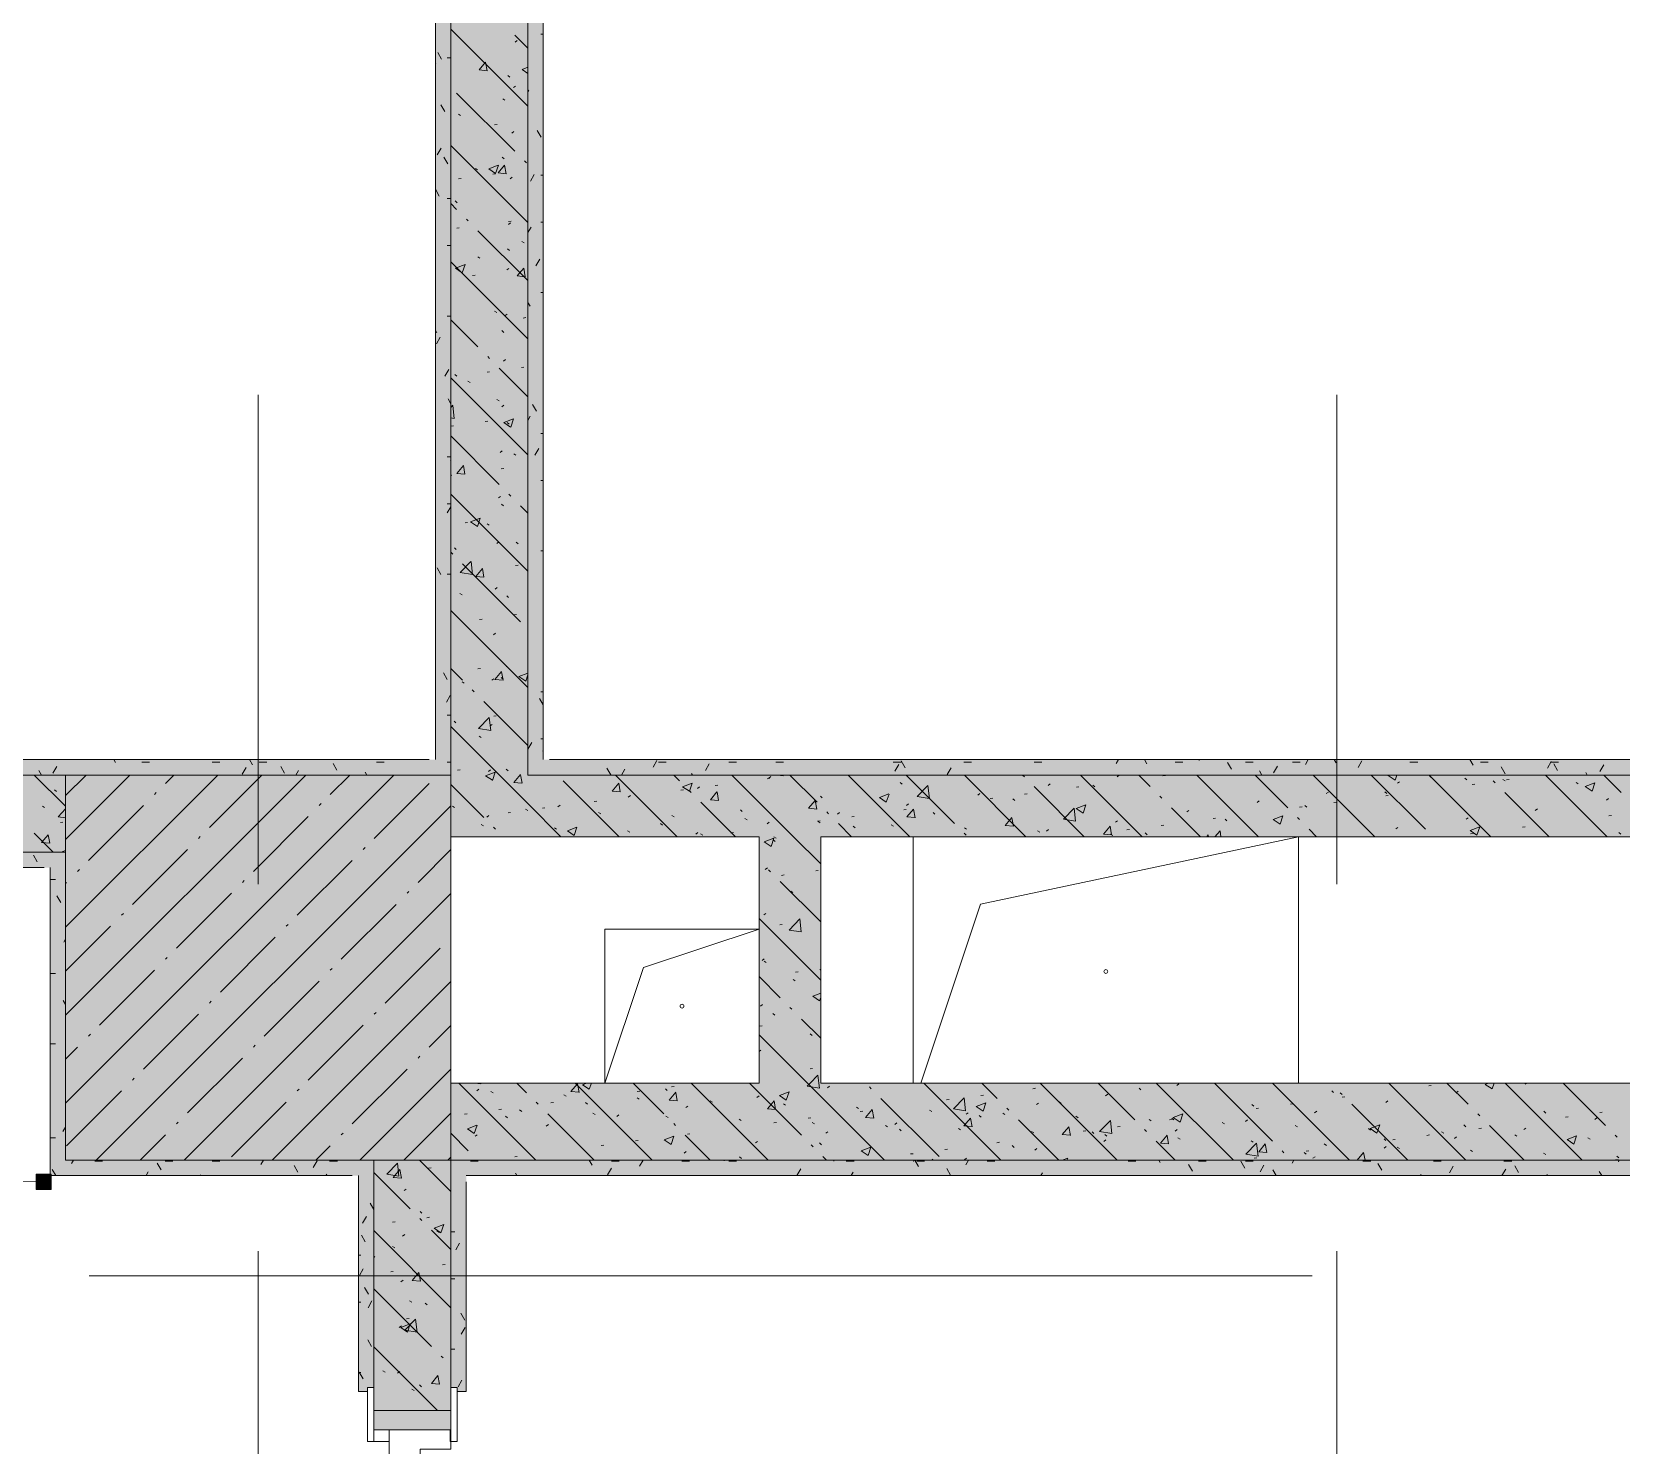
# Model space of a CAD drawing. Header units: millimetres. Extents: x -3817 to 677485, y -22715 to 103890.
# Drawn here: x 70509 to 72572, y 16691 to 18526 of the extents above; entities that cross this region are included whole.
import ezdxf

# ---------------------------------------------------------------- set-up
doc = ezdxf.new("R2010")
doc.units = ezdxf.units.MM
doc.layers.add('PDF _Геометрия', color=7, linetype='Continuous', true_color=0x1d1d1d)
doc.layers.add('PDF _Сплошная заливка', color=7, linetype='Continuous', true_color=0xffffff)

msp = doc.modelspace()

# ---------------------------------------------------------------- hatches: boundary and pattern name
at = {"layer": 'PDF _Сплошная заливка', "transparency": 33554559}
for points in [[(71053.3, 17481.3), (71153.3, 17481.3), (71153.3, 22961.3), (71053.3, 22961.3), (71053.3, 17561.3)], [(71033.3, 17581.4), (71053.3, 17581.4), (71053.3, 22561.3), (71033.3, 22561.3), (71033.3, 17602.3)], [(71153.3, 17581.4), (71173.3, 17581.4), (71173.3, 20511.3), (71153.3, 20511.3), (71153.3, 17971.4)], [(70432.2, 17561.3), (71053.3, 17561.3), (71053.3, 17581.4), (68798.3, 17581.4), (68798.3, 17561.3), (69690.1, 17561.3)], [(74283.3, 17561.3), (74283.3, 17581.4), (71153.3, 17581.4), (71153.3, 17561.3), (74143.2, 17561.3)], [(70432.2, 17461.3), (70553.3, 17461.3), (70553.3, 17561.3), (68778.3, 17561.3), (68778.3, 17461.3), (69690.1, 17461.3)], [(70553.3, 17061.3), (71053.3, 17061.3), (71053.3, 17561.3), (70553.3, 17561.3), (70553.3, 17406.3)], [(71174.4, 17481.3), (73783.3, 17481.3), (73783.3, 17561.3), (71153.3, 17561.3), (71153.3, 17481.3)], [(70533.3, 17441.3), (70553.3, 17441.3), (70553.3, 17461.3), (66923.3, 17461.3), (66923.3, 17441.3), (70525.3, 17441.3)], [(70533.3, 17041.3), (70553.3, 17041.3), (70553.3, 17441.3), (70533.3, 17441.3), (70533.3, 17061.3)], [(76369.7, 17041.3), (76663.1, 17041.3), (76663.1, 17061.3), (71053.3, 17061.3), (71053.3, 17041.3), (75627.5, 17041.3)]]:
    msp.add_hatch(color=256, dxfattribs=at).paths.add_polyline_path(points)
h = msp.add_hatch(color=256, dxfattribs=at)
h.paths.add_polyline_path([(76563.1, 17061.3), (76563.1, 17161.4), (74283.3, 17161.4), (74283.3, 17061.3), (76369.7, 17061.3)], flags=0)
h.paths.add_polyline_path([(71174.4, 17061.3), (73783.3, 17061.3), (73783.3, 17161.4), (71053.3, 17161.4), (71053.3, 17061.3)], flags=0)
h = msp.add_hatch(color=256, dxfattribs=at)
h.paths.add_polyline_path([(71053.3, 15511.3), (71053.3, 15636.3), (70953.3, 15636.3), (70953.3, 15511.3)], flags=0)
h.paths.add_polyline_path([(70953.3, 16736.3), (71053.3, 16736.3), (71053.3, 17061.3), (70953.3, 17061.3), (70953.3, 16766.3)], flags=0)
h = msp.add_hatch(color=256, dxfattribs=at)
h.paths.add_polyline_path([(70933.3, 15531.3), (70953.3, 15531.3), (70951.9, 15606.3), (70945.3, 15606.3), (70945.3, 15611.4), (70933.3, 15611.4), (70933.3, 15539.3)], flags=0)
h.paths.add_polyline_path([(70933.3, 16761.3), (70945.3, 16761.3), (70945.3, 16766.3), (70953.3, 16766.3), (70953.3, 17041.3), (70933.3, 17041.3), (70933.3, 16841.1)], flags=0)
h = msp.add_hatch(color=256, dxfattribs=at)
h.paths.add_polyline_path([(71073.3, 15531.3), (71073.3, 15611.4), (71061.3, 15611.4), (71061.3, 15606.3), (71053.3, 15606.3), (71053.3, 15531.3)], flags=0)
h.paths.add_polyline_path([(71073.3, 16761.3), (71073.3, 17041.3), (71053.3, 17041.3), (71053.6, 16766.3), (71061.3, 16766.3), (71061.3, 16761.3)], flags=0)

# ---------------------------------------------------------------- linework, layer by layer
at = {"layer": 'PDF _Геометрия', "color": 9, "lineweight": 9, "true_color": 0xc0c0c0}
for points in [[(68798.3, 17561.3), (71053.3, 17561.3), (71053.3, 17581.4), (71053.3, 22561.3), (71033.3, 22561.3), (70553.3, 22561.3), (70553.3, 22941.3), (70553.3, 22961.3)], [(71053.3, 22961.3), (71053.3, 17481.3), (71153.3, 17481.3), (71453.3, 17481.3), (71453.3, 17161.4), (71053.3, 17161.4)], [(73783.3, 17161.4), (71533.3, 17161.4), (71533.3, 17481.3), (73783.3, 17481.3), (73783.3, 17561.3), (71153.3, 17561.3), (71153.3, 20511.3)], [(71153.3, 20511.3), (71153.3, 17581.4), (71153.3, 17561.3), (74283.3, 17561.3), (74283.3, 17181.3), (74283.3, 17161.4), (76563.1, 17161.4)], [(71053.3, 16766.3), (71053.3, 17061.3), (76563.1, 17061.3), (76663.1, 17061.3), (76663.1, 17761.3), (78823.1, 17761.3), (78823.1, 17061.3)], [(78823.3, 17061.3), (78823.3, 17761.3), (78803.3, 17761.3), (76663.1, 17761.3), (76663.1, 17741.3), (76663.1, 17061.3), (71053.3, 17061.3), (71053.3, 17041.3), (71053.3, 16761.3)], [(68778.3, 17461.3), (70553.3, 17461.3), (70553.3, 17561.3), (68778.3, 17561.3)], [(70953.3, 16761.3), (70953.3, 17041.3), (70953.3, 17061.3), (70553.3, 17061.3), (70553.3, 17441.3), (70553.3, 17461.3), (66923.3, 17461.3)], [(70953.3, 17061.3), (70953.3, 16766.3)], [(70533.3, 17041.3), (70553.3, 17041.3)], [(70933.3, 16761.3), (70945.3, 16761.3)], [(71061.3, 16761.3), (71073.3, 16761.3)], [(70953.3, 16736.3), (71053.3, 16736.3)]]:
    msp.add_lwpolyline(points, dxfattribs=at)
at = {"layer": 'PDF _Геометрия', "color": 7, "lineweight": 9}
for points in [[(71033.3, 22541.3), (71033.3, 17602.3), (71033.3, 17581.4)], [(71173.3, 17581.4), (71173.3, 17602.3), (71173.3, 20483.3)], [(71025.3, 17581.4), (68806.3, 17581.4)], [(74283.3, 17581.4), (71181.3, 17581.4)], [(71653.3, 17161.4), (71653.3, 17481.3), (72153.3, 17481.3), (72153.3, 17161.4)], [(71663.3, 17161.4), (71740.8, 17393.8), (72153.3, 17481.3)], [(66931.3, 17441.3), (70525.3, 17441.3)], [(70533.3, 17441.3), (70533.3, 17420.4), (70533.3, 17041.3)], [(71253.3, 17161.4), (71303.3, 17311.3), (71453.3, 17361.3)], [(70553.3, 17041.3), (70925.3, 17041.3)], [(70933.3, 17041.3), (70933.3, 17020.4), (70933.3, 16761.3)], [(71073.3, 17041.3), (76663.1, 17041.3)], [(70515.3, 17033.3), (70209.9, 17034.9)], [(71073.3, 16761.3), (71073.3, 17033.3)]]:
    msp.add_lwpolyline(points, dxfattribs=at)
at = {"layer": 'PDF _Геометрия', "color": 252, "lineweight": 9, "true_color": 0x878787}
for points in [[(71153.3, 18429.5), (71053.3, 18529.5)], [(71153.3, 18505), (71136.3, 18521.9)], [(71136.7, 18512.9), (71139.4, 18515)], [(71100.5, 18475.7), (71089.9, 18476.7), (71098.4, 18486.9)], [(71100.5, 18475.7), (71098.4, 18486.8)], [(71127.4, 18469.5), (71129.9, 18467.2)], [(71153.3, 18472.2), (71145.8, 18477.2), (71153.3, 18480.1)], [(71136.3, 18371.1), (71060.8, 18446.5)], [(71134.6, 18453.7), (71137.2, 18455.8)], [(71120.6, 18439.1), (71123.4, 18437.3)], [(71063.1, 18419.2), (71066, 18417.4)], [(71110, 18405.6), (71113.4, 18406)], [(71132.4, 18394.5), (71135.1, 18396.6)], [(71153.3, 18278.6), (71053.3, 18378.6)], [(71120.1, 18363.4), (71122.6, 18361.2)], [(71151.4, 18356), (71148.8, 18358.5)], [(71085.2, 18348.7), (71088, 18346.9)], [(71111.3, 18342.3), (71102.5, 18348.3), (71114.9, 18353.1)], [(71107.8, 18341.3), (71111.1, 18341.8)], [(71111.4, 18342.3), (71115, 18353)], [(71125.2, 18342), (71114.5, 18342.9), (71123.1, 18353.1)], [(71125.2, 18341.9), (71123.1, 18353.1)], [(71063.3, 18335.5), (71066.6, 18335.9)], [(71130.2, 18335.3), (71132.9, 18337.4)], [(71060.8, 18295.6), (71053.3, 18303.2)], [(71059, 18306.6), (71061.5, 18304.3)], [(71075.9, 18280.6), (71073.4, 18283.1)], [(71128.1, 18276.2), (71130.7, 18278.2)], [(71128.3, 18280.1), (71131.7, 18280.5)], [(71053.3, 18256.2), (71053.4, 18256.1)], [(71061, 18271.2), (71064.3, 18271.7)], [(71153.3, 18203.2), (71088.5, 18268)], [(71126.9, 18244.4), (71129.4, 18242.1)], [(71145.5, 18253.9), (71148.3, 18252.1)], [(71153.3, 18127.7), (71053.3, 18227.7)], [(71068.1, 18213.4), (71059.2, 18219.4), (71071.7, 18224.1)], [(71068.1, 18213.3), (71071.7, 18224.1)], [(71088.1, 18234), (71090.9, 18232.2)], [(71125.9, 18217), (71128.6, 18219)], [(71149.8, 18208.3), (71139.2, 18209.2), (71147.8, 18219.4)], [(71149.8, 18208.2), (71147.8, 18219.3)], [(71081.6, 18210), (71084.9, 18210.4)], [(71088.5, 18117.1), (71053.3, 18152.4)], [(71110.1, 18163.5), (71112.9, 18161.7)], [(71123.8, 18157.8), (71126.4, 18159.8)], [(71147.1, 18154.6), (71150.4, 18155.1)], [(71119.6, 18138.3), (71122, 18136)], [(71103.6, 18102), (71101.1, 18104.5)], [(71121.6, 18098.6), (71124.3, 18100.6)], [(71144.8, 18090.3), (71148.1, 18090.8)], [(71153.3, 17976.9), (71053.3, 18076.9)], [(71058.5, 18081.4), (71061, 18079.2)], [(71075.5, 18072.6), (71078.3, 18070.8)], [(71100.3, 18084.5), (71103.6, 18084.9)], [(71153.3, 18052.4), (71116.2, 18089.5)], [(71113, 18048.8), (71115.8, 18047)], [(71053.3, 18038.6), (71055.9, 18041.3)], [(71057.8, 18024.3), (71055.9, 18041.2)], [(71119.4, 18039.4), (71122.1, 18041.4)], [(71053.3, 18025.1), (71057.8, 18024.4)], [(71053.5, 18014.4), (71056.8, 18014.8)], [(71098, 18020.2), (71101.4, 18020.7)], [(71130.9, 18012.9), (71122.1, 18018.8), (71134.6, 18023.6)], [(71126.4, 18019.2), (71128.9, 18017)], [(71131, 18012.8), (71134.6, 18023.6)], [(71116.2, 17938.6), (71053.3, 18001.5)], [(71117.3, 17980.2), (71119.9, 17982.3)], [(71135, 17978.2), (71137.8, 17976.4)], [(71053.3, 17950.4), (71054.6, 17950.5)], [(71071.6, 17951.9), (71061, 17952.9), (71069.6, 17963.1)], [(71071.6, 17951.9), (71069.6, 17963)], [(71118.6, 17959), (71121.9, 17959.4)], [(71153.3, 17826), (71053.3, 17926)], [(71131.2, 17923.5), (71128.7, 17926)], [(71115.1, 17921), (71117.8, 17923.1)], [(71119, 17913.1), (71121.5, 17910.9)], [(71153.3, 17901.5), (71143.8, 17910.9)], [(71071.8, 17888.8), (71075.1, 17889.3)], [(71087.7, 17883.9), (71078.8, 17889.9), (71091.3, 17894.7)], [(71087.7, 17883.9), (71091.3, 17894.6)], [(71100.4, 17887.4), (71103.2, 17885.6)], [(71113, 17861.8), (71115.6, 17863.9)], [(71137.9, 17863.5), (71140.7, 17861.7)], [(71055.8, 17848.1), (71053.3, 17850.6)], [(71058, 17856.3), (71060.4, 17854)], [(71081.4, 17821.8), (71065.6, 17824.2), (71079.4, 17838.6)], [(71143.8, 17760.1), (71068.4, 17835.5)], [(71081.4, 17821.7), (71079.5, 17838.6)], [(71096.3, 17818.2), (71085.7, 17819.1), (71094.2, 17829.3)], [(71096.3, 17818.1), (71094.3, 17829.3)], [(71137.3, 17833.5), (71140.7, 17833.9)], [(71110.8, 17802.6), (71113.5, 17804.7)], [(71065, 17797), (71067.8, 17795.2)], [(71125.9, 17794.1), (71128.3, 17791.8)], [(71153.3, 17675.1), (71053.3, 17775.1)], [(71090.6, 17763.4), (71093.9, 17763.8)], [(71135.1, 17769.2), (71138.4, 17769.7)], [(71108.6, 17743.5), (71111.3, 17745.5)], [(71068.4, 17684.6), (71053.3, 17699.8)], [(71088.3, 17699.1), (71091.6, 17699.5)], [(71125.3, 17702.2), (71128.1, 17700.3)], [(71067.9, 17682.3), (71070.7, 17680.5)], [(71106.5, 17684.3), (71109.1, 17686.3)], [(71121, 17684.5), (71110.3, 17685.4), (71118.9, 17695.6)], [(71118.5, 17688), (71121, 17685.7)], [(71121, 17684.4), (71118.9, 17695.5)], [(71150.6, 17683.4), (71141.7, 17689.4), (71153.3, 17693.8)], [(71150.6, 17683.4), (71153.3, 17691.4)], [(71083.5, 17669.5), (71081, 17672.1)], [(71153.3, 17599.8), (71096, 17657)], [(71108.9, 17637.8), (71112.2, 17638.3)], [(71196.2, 17481.3), (71153.3, 17524.3), (71053.3, 17624.3)], [(71057.4, 17631.1), (71059.9, 17628.9)], [(71105, 17619.1), (71089.2, 17621.6), (71103, 17636)], [(71105, 17619.1), (71103, 17636)], [(71104.3, 17625.1), (71107, 17627.1)], [(71089.9, 17611.8), (71092.8, 17610)], [(70553.3, 17520.8), (70512.7, 17561.3)], [(71062.1, 17567.7), (71065.4, 17568.1)], [(71107.3, 17554.5), (71098.4, 17560.5), (71110.9, 17565.2)], [(71102.1, 17565.9), (71104.8, 17567.9)], [(71107.3, 17554.4), (71110.9, 17565.2)], [(71125.3, 17568.9), (71127.8, 17566.7)], [(71145.6, 17550.7), (71135, 17551.6), (71143.6, 17561.9)], [(71145.7, 17550.7), (71143.6, 17561.8)], [(71271.7, 17481.3), (71199.1, 17553.9)], [(71347.1, 17481.3), (71267.1, 17561.3)], [(71350, 17553.9), (71342.5, 17561.3)], [(71533.3, 17446), (71497.9, 17481.3), (71417.9, 17561.3)], [(71463.6, 17556.6), (71466.9, 17557)], [(71465.8, 17557.3), (71468.4, 17559.3)], [(71477.6, 17561.3), (71484.5, 17560.3)], [(71484.5, 17560.2), (71484.4, 17561.3)], [(71528.5, 17526.2), (71493.4, 17561.3)], [(71648.8, 17481.3), (71568.8, 17561.3)], [(71707.1, 17498.6), (71644.3, 17561.3)], [(71799.7, 17481.3), (71719.7, 17561.3)], [(71797.6, 17558.9), (71795.1, 17561.3)], [(71950.5, 17481.3), (71870.5, 17561.3)], [(71918.2, 17559.2), (71920.8, 17561.3)], [(71961, 17546.3), (71946, 17561.3)], [(71977.4, 17560.3), (71980.7, 17560.7)], [(72101.4, 17481.3), (72021.4, 17561.3)], [(72139.6, 17518.7), (72096.9, 17561.3)], [(72252.3, 17481.3), (72172.3, 17561.3)], [(72318.1, 17491), (72247.7, 17561.3)], [(72278.8, 17554.9), (72269.9, 17560.8), (72271.2, 17561.3)], [(72278.8, 17554.8), (72281, 17561.3)], [(72403.1, 17481.3), (72323.1, 17561.3)], [(72323.8, 17559.6), (72326.6, 17557.8)], [(72369.1, 17557.4), (72371.6, 17555.1)], [(72408.6, 17551.4), (72406.1, 17553.9)], [(72418.7, 17555.6), (72421.6, 17553.8)], [(72423.4, 17555), (72426.7, 17555.5)], [(72554, 17481.3), (72474, 17561.3)], [(72572, 17538.8), (72549.5, 17561.3)], [(70539, 17542.2), (70541.5, 17539.9)], [(71096, 17506.1), (71053.3, 17548.9)], [(71273.2, 17539.6), (71262.5, 17540.5), (71271.1, 17550.7)], [(71273.2, 17539.5), (71271.1, 17550.6)], [(71283.6, 17532.6), (71286.3, 17534.6)], [(71351.8, 17541.9), (71355.1, 17542.3)], [(71362.8, 17540.3), (71354, 17546.2), (71366.4, 17551)], [(71365.1, 17538.8), (71362.6, 17541.3)], [(71362.8, 17540.2), (71366.4, 17550.9)], [(71373.4, 17543.9), (71376.1, 17546)], [(71400.7, 17528.4), (71390.1, 17529.3), (71398.6, 17539.5)], [(71396.3, 17547.7), (71399.6, 17548.2)], [(71400.7, 17528.3), (71398.7, 17539.5)], [(71532.8, 17534), (71535.2, 17531.8)], [(71618.3, 17526), (71609.5, 17532), (71621.9, 17536.8)], [(71618.3, 17526), (71622, 17536.7)], [(71636.5, 17551.8), (71638.9, 17549.6)], [(71674.2, 17530.8), (71658.4, 17533.3), (71672.3, 17547.7)], [(71674.3, 17530.8), (71672.3, 17547.7)], [(71737.1, 17535.3), (71739.7, 17537.4)], [(71797.8, 17536.6), (71801.1, 17537.1)], [(71875.1, 17481.3), (71810.2, 17546.3)], [(71828.3, 17547.8), (71831, 17549.9)], [(71865.1, 17545.5), (71868.4, 17545.9)], [(71886.4, 17548.4), (71888.9, 17546.1)], [(71976.1, 17531.2), (71973.6, 17533.8)], [(72189.4, 17537.3), (72192.1, 17539.3)], [(72265.4, 17539.6), (72267.9, 17537.3)], [(72266.6, 17534.4), (72269.9, 17534.8)], [(72281.8, 17550.6), (72284.4, 17552.6)], [(72378.9, 17549.2), (72382.2, 17549.6)], [(72478.6, 17481.3), (72421.2, 17538.8)], [(72513.6, 17551.6), (72516.5, 17549.8)], [(72534.3, 17540.6), (72525.4, 17546.6), (72537.9, 17551.4)], [(72534.3, 17540.6), (72537.9, 17551.3)], [(70523.3, 17521.1), (70526.1, 17519.3)], [(70553.3, 17505.7), (70543.5, 17507.2), (70553.3, 17517.4)], [(71055.3, 17520.9), (71058.1, 17519.1)], [(71127.6, 17512.4), (71130.9, 17512.8)], [(71150.2, 17516.9), (71153.1, 17515.1)], [(71172.1, 17518.2), (71175.4, 17518.7)], [(71192.3, 17520), (71195, 17522.1)], [(71239.5, 17527.1), (71242.8, 17527.5)], [(71245.1, 17512.9), (71248, 17511.1)], [(71422.5, 17481.3), (71377.7, 17526.2)], [(71429.1, 17516.2), (71431.5, 17514)], [(71528.2, 17517.2), (71517.6, 17518.2), (71526.2, 17528.4)], [(71528.2, 17517.2), (71526.2, 17528.3)], [(71543.6, 17511.1), (71541.1, 17513.6)], [(71554.9, 17510.6), (71557.6, 17512.6)], [(71641, 17516), (71644.3, 17516.4)], [(71644.7, 17522), (71647.4, 17524)], [(71655.8, 17506.1), (71645.1, 17507), (71653.7, 17517.2)], [(71655.8, 17506), (71653.7, 17517.2)], [(71679.1, 17512.8), (71681.5, 17510.5)], [(71753.3, 17530.8), (71756.6, 17531.2)], [(71782.7, 17530.6), (71785.2, 17528.3)], [(71864, 17501.4), (71848.2, 17503.9), (71862, 17518.3)], [(71864, 17501.4), (71862, 17518.3)], [(71873.9, 17511.8), (71865, 17517.7), (71877.5, 17522.5)], [(71873.9, 17511.7), (71877.5, 17522.5)], [(72026, 17481.3), (71988.7, 17518.7)], [(72008.3, 17513.4), (72011, 17515.4)], [(72099.6, 17525.9), (72102.3, 17527.9)], [(72154.8, 17519.7), (72158.1, 17520.1)], [(72161.7, 17521.8), (72164.2, 17519.5)], [(72199.3, 17525.5), (72202.6, 17526)], [(72460.7, 17515.3), (72463.4, 17517.3)], [(72553.1, 17528.6), (72555.7, 17530.7)], [(70546.5, 17499.8), (70549.8, 17500.3)], [(71092.8, 17497), (71095.6, 17495.2)], [(71100, 17506.7), (71102.6, 17508.7)], [(71111.1, 17491), (71108.6, 17493.5)], [(71187.7, 17493), (71190.5, 17491.2)], [(71213.4, 17482.9), (71204.6, 17488.9), (71217, 17493.7)], [(71213.4, 17482.9), (71217, 17493.6)], [(71325.4, 17498.4), (71327.9, 17496.2)], [(71340.1, 17508.9), (71342.9, 17507.1)], [(71435, 17504.9), (71437.8, 17503.1)], [(71463.6, 17498.1), (71466.3, 17500.1)], [(71529.1, 17501.3), (71532.4, 17501.7)], [(71529.9, 17500.9), (71532.7, 17499.1)], [(71573.4, 17481.3), (71556.2, 17498.6)], [(71573.6, 17507.1), (71576.9, 17507.6)], [(71575.4, 17495), (71577.8, 17492.7)], [(71624.8, 17496.9), (71627.6, 17495.1)], [(71719.7, 17492.8), (71722.5, 17491)], [(71783.3, 17494.9), (71772.7, 17495.9), (71781.2, 17506.1)], [(71783.3, 17494.9), (71781.2, 17506)], [(71910.8, 17483.8), (71900.2, 17484.7), (71908.8, 17494.9)], [(71910.8, 17483.7), (71908.8, 17494.9)], [(71916, 17500), (71918.6, 17502.1)], [(71975.1, 17496), (71978.5, 17496.4)], [(72042.5, 17504.9), (72045.8, 17505.3)], [(72058, 17504), (72060.5, 17501.7)], [(72129.4, 17497.5), (72120.5, 17503.5), (72133, 17508.3)], [(72129.4, 17497.5), (72133, 17508.2)], [(72154.6, 17503.6), (72152.1, 17506.1)], [(72279.6, 17491.4), (72282.3, 17493.4)], [(72370.9, 17503.9), (72373.6, 17506)], [(72384.9, 17483.3), (72376.1, 17489.3), (72388.5, 17494)], [(72384.9, 17483.2), (72388.5, 17494)], [(72444, 17493.8), (72447.3, 17494.2)], [(72556.3, 17508.5), (72559.6, 17509)], [(70537.3, 17461.3), (70512.7, 17486)], [(70532.7, 17472.8), (70522, 17473.7), (70530.6, 17483.9)], [(70532.7, 17472.7), (70530.6, 17483.8)], [(71282.6, 17489), (71285.5, 17487.2)], [(71371.3, 17484.7), (71373.9, 17486.8)], [(71377.5, 17485), (71380.4, 17483.2)], [(71416.8, 17486.5), (71420.1, 17486.9)], [(71468.9, 17468.7), (71460.1, 17474.6), (71472.5, 17479.4)], [(71469, 17468.6), (71472.6, 17479.4)], [(71471.7, 17477.2), (71474.1, 17474.9)], [(71472.5, 17481), (71475.3, 17479.2)], [(71722.1, 17483.5), (71719.6, 17486)], [(71814.6, 17488.8), (71817.5, 17487)], [(71826.2, 17488.6), (71828.8, 17490.7)], [(71909.5, 17484.8), (71912.4, 17483)], [(71930.6, 17490.1), (71933.9, 17490.6)], [(71954.3, 17486.2), (71956.8, 17483.9)], [(72034.3, 17481.3), (72036.3, 17483.8)], [(72036.7, 17481.3), (72036.3, 17483.7)], [(72044.6, 17481.3), (72051.8, 17488.9)], [(72052.7, 17481.3), (72051.8, 17488.8)], [(72176.9, 17481.3), (72167.2, 17491)], [(72376.6, 17484.9), (72380, 17485.3)], [(72569.1, 17486.9), (72571.6, 17484.6)], [(70547.6, 17461.3), (70553.3, 17463.5)], [(71461.4, 17438.9), (71464.1, 17440.9)], [(71468.2, 17435.7), (71465.7, 17438.2)], [(71482.3, 17431.1), (71485.7, 17431.6)], [(71526.9, 17437), (71530.2, 17437.4)], [(71533.3, 17370.6), (71480.8, 17423.1)], [(71494.5, 17410.5), (71497.3, 17408.7)], [(71533.3, 17295.1), (71453.3, 17375.1)], [(71459.3, 17379.7), (71461.9, 17381.7)], [(71508.1, 17357.6), (71492.3, 17360.1), (71506.1, 17374.5)], [(71508.1, 17357.6), (71506.1, 17374.5)], [(71480.1, 17366.9), (71483.4, 17367.3)], [(71457.1, 17320.5), (71459.8, 17322.6)], [(71459.9, 17319.6), (71462.7, 17317.8)], [(71532.2, 17308.9), (71533.3, 17307.9)], [(71480.8, 17272.3), (71453.3, 17299.8)], [(71497.4, 17295.8), (71500.2, 17294)], [(71500.6, 17305.6), (71504, 17306)], [(71531.8, 17268.2), (71523, 17274.1), (71533.3, 17278.1)], [(71531.8, 17268.1), (71533.3, 17272.4)], [(71455, 17261.3), (71457.6, 17263.4)], [(71471.2, 17252), (71473.6, 17249.8)], [(71495.8, 17257.2), (71493.3, 17259.7)], [(71533.3, 17219.8), (71508.4, 17244.6)], [(71616.2, 17061.3), (71516.2, 17161.4), (71453.3, 17224.3)], [(71453.9, 17235.5), (71457.2, 17235.9)], [(71519.4, 17225.2), (71522.3, 17223.4)], [(71453.3, 17202.5), (71455.5, 17204.2)], [(71531.6, 17155), (71515.8, 17157.5), (71519.5, 17161.4), (71529.7, 17171.9)], [(71519.4, 17180.1), (71522.7, 17180.6)], [(71531.6, 17155), (71530.9, 17161.4), (71529.7, 17171.9)], [(71163.6, 17061.3), (71063.6, 17161.4)], [(71084.1, 17161.4), (71092.1, 17160.6)], [(71087, 17151.6), (71089.7, 17153.6)], [(71092.1, 17160.6), (71092, 17161.4)], [(71105.1, 17150.4), (71108, 17148.6)], [(71151.4, 17149), (71139.1, 17161.4)], [(71200.1, 17146.4), (71202.9, 17144.6)], [(71219.7, 17149.5), (71209, 17150.4), (71217.6, 17160.6)], [(71314.4, 17061.3), (71214.5, 17161.4)], [(71219.7, 17149.4), (71217.6, 17160.6)], [(71233, 17153.5), (71224.2, 17159.4), (71229.2, 17161.4)], [(71233, 17153.4), (71235.7, 17161.4)], [(71329.9, 17121.4), (71289.9, 17161.4)], [(71295, 17142.4), (71297.8, 17140.6)], [(71295.2, 17150.6), (71298.6, 17151.1)], [(71331.7, 17154.2), (71334.1, 17152)], [(71347.2, 17138.3), (71336.6, 17139.3), (71345.1, 17149.5)], [(71339.8, 17156.5), (71343.1, 17156.9)], [(71347.2, 17138.3), (71345.1, 17149.4)], [(71465.3, 17061.3), (71365.3, 17161.4)], [(71508.4, 17093.7), (71440.8, 17161.4)], [(71450.6, 17142.9), (71453.3, 17145)], [(71488.6, 17139.2), (71479.7, 17145.2), (71492.2, 17150)], [(71488.6, 17139.2), (71492.2, 17149.9)], [(71541.9, 17155.5), (71544.6, 17157.5)], [(71598.9, 17154.1), (71596.4, 17156.6)], [(71686.9, 17066.1), (71611.5, 17141.5)], [(71767.1, 17061.3), (71667.1, 17161.4)], [(71721.4, 17125.6), (71705.6, 17128), (71719.4, 17142.5)], [(71721.4, 17125.5), (71719.4, 17142.4)], [(71741.3, 17145.4), (71744.6, 17145.8)], [(71762.4, 17141.5), (71742.5, 17161.4)], [(71808.6, 17154.2), (71811.9, 17154.7)], [(71917.9, 17061.3), (71817.9, 17161.4)], [(71940.9, 17113.8), (71893.4, 17161.4)], [(71903, 17144.9), (71905.7, 17146.9)], [(71946.5, 17154.9), (71948.9, 17152.7)], [(72068.8, 17061.3), (71968.8, 17161.4)], [(71995.4, 17158.2), (71998, 17160.3)], [(72119.4, 17086.2), (72044.3, 17161.4)], [(72219.7, 17061.3), (72119.7, 17161.4)], [(72196.5, 17151.5), (72198.9, 17149.2)], [(72210, 17146.5), (72207.4, 17149)], [(72210.1, 17143.1), (72213.4, 17143.6)], [(72370.5, 17061.3), (72270.5, 17161.4)], [(72322.4, 17157.9), (72325.7, 17158.4)], [(72373.4, 17134), (72346, 17161.4)], [(72357.9, 17148.8), (72360.6, 17150.8)], [(72404.5, 17153.8), (72395.7, 17159.8), (72399.7, 17161.4)], [(72404.5, 17153.8), (72407.1, 17161.4)], [(72521.4, 17061.3), (72421.4, 17161.4)], [(72447.7, 17160.2), (72449.3, 17161.4)], [(72551.9, 17106.3), (72496.9, 17161.4)], [(71071.1, 17121.1), (71074.4, 17121.6)], [(71115.6, 17127), (71118.9, 17127.4)], [(71142.6, 17126.6), (71145.5, 17124.7)], [(71166.5, 17134), (71163.9, 17136.5)], [(71239.1, 17061.3), (71179, 17121.4)], [(71183, 17135.8), (71186.3, 17136.3)], [(71228, 17136.4), (71230.5, 17134.2)], [(71237.5, 17122.5), (71240.4, 17120.7)], [(71358.3, 17129.6), (71361, 17131.7)], [(71389.9, 17138.4), (71392.7, 17136.6)], [(71474.7, 17127.2), (71464.1, 17128.1), (71472.7, 17138.3)], [(71474.7, 17127.1), (71472.7, 17138.3)], [(71484.8, 17134.4), (71487.6, 17132.6)], [(71579.7, 17130.4), (71582.5, 17128.6)], [(71584.5, 17124.7), (71587.8, 17125.2)], [(71602.2, 17116), (71591.6, 17116.9), (71600.2, 17127.2)], [(71602.2, 17116), (71600.2, 17127.1)], [(71674.6, 17126.4), (71677.5, 17124.6)], [(71696.7, 17139.5), (71700.1, 17140)], [(71721.9, 17121), (71724.6, 17123)], [(71744.1, 17125), (71735.2, 17130.9), (71747.7, 17135.7)], [(71744.1, 17124.9), (71747.7, 17135.7)], [(71769.5, 17122.4), (71772.4, 17120.6)], [(71777.5, 17126.4), (71775, 17128.9)], [(71813.2, 17133.5), (71815.9, 17135.6)], [(71842.8, 17137.1), (71845.3, 17134.9)], [(71999.6, 17110.7), (71990.7, 17116.7), (72003.2, 17121.5)], [(71999.6, 17110.7), (72003.2, 17121.4)], [(72092.8, 17133.7), (72095.2, 17131.4)], [(72098.3, 17128.4), (72101.6, 17128.8)], [(72142.8, 17134.3), (72146.1, 17134.7)], [(72174.3, 17122.9), (72177, 17125)], [(72295.1, 17061.3), (72222.5, 17134)], [(72266.6, 17136.3), (72269.3, 17138.3)], [(72388.5, 17118.9), (72386, 17121.4)], [(72471.7, 17124.9), (72474.2, 17122.6)], [(72544.3, 17123.2), (72547.6, 17123.6)], [(71074.8, 17102.1), (71087.2, 17106.9)], [(71074.8, 17102.1), (71083.6, 17096.1)], [(71083.6, 17096.1), (71087.3, 17106.8)], [(71124.3, 17118.6), (71126.8, 17116.4)], [(71177.2, 17105.7), (71179.9, 17107.8)], [(71268.5, 17118.2), (71271.1, 17120.3)], [(71332.5, 17118.5), (71335.3, 17116.7)], [(71345, 17106.3), (71342.5, 17108.8)], [(71427.4, 17114.5), (71430.2, 17112.7)], [(71472.6, 17110), (71475.9, 17110.4)], [(71517.1, 17115.9), (71520.4, 17116.3)], [(71522.3, 17110.5), (71525.1, 17108.7)], [(71617.2, 17106.5), (71620, 17104.7)], [(71629.6, 17107.7), (71632.2, 17109.7)], [(71635.4, 17101.5), (71637.9, 17099.3)], [(71712.1, 17102.5), (71714.9, 17100.7)], [(71729.8, 17104.9), (71719.1, 17105.8), (71727.7, 17116)], [(71729.8, 17104.8), (71727.7, 17116)], [(71739.1, 17119.3), (71741.6, 17117.1)], [(71842.5, 17061.3), (71790, 17113.8)], [(71857.3, 17093.7), (71846.7, 17094.6), (71855.2, 17104.8)], [(71857.3, 17093.6), (71855.3, 17104.8)], [(71864.5, 17118.4), (71867.3, 17116.5)], [(71911.1, 17096.2), (71895.3, 17098.6), (71909.2, 17113)], [(71911.2, 17096.1), (71909.2, 17113)], [(71918.6, 17104.8), (71921.9, 17105.2)], [(71956, 17098.8), (71953.5, 17101.3)], [(71959.4, 17114.3), (71962.2, 17112.5)], [(71986, 17113.6), (71989.3, 17114.1)], [(71989.1, 17115.9), (71991.6, 17113.6)], [(71993.2, 17099), (71995.9, 17101.1)], [(72054.3, 17110.3), (72057.1, 17108.5)], [(72084.5, 17111.6), (72087.2, 17113.6)], [(72149.2, 17106.3), (72152, 17104.5)], [(72244.1, 17102.3), (72246.9, 17100.5)], [(72255.1, 17096.5), (72246.3, 17102.5), (72258.7, 17107.2)], [(72255.1, 17096.4), (72258.7, 17107.2)], [(72368.1, 17107.1), (72370.5, 17104.8)], [(72387.5, 17102.5), (72390.8, 17103)], [(72446, 17061.3), (72401.1, 17106.3)], [(72445.6, 17101), (72448.2, 17103)], [(72499.8, 17117.3), (72503.1, 17117.7)], [(72537.9, 17114.3), (72540.6, 17116.4)], [(71075.9, 17073.6), (71053.3, 17096.3)], [(71084.8, 17092.4), (71087.5, 17094.4)], [(71248.5, 17080.5), (71251.8, 17080.9)], [(71293, 17086.4), (71296.3, 17086.8)], [(71339.2, 17081.9), (71330.3, 17087.8), (71342.8, 17092.6)], [(71339.2, 17081.8), (71342.8, 17092.6)], [(71389.9, 17061.3), (71357.6, 17093.7)], [(71360.3, 17095.2), (71363.6, 17095.7)], [(71448.5, 17083.8), (71451.1, 17085.8)], [(71523.5, 17078.6), (71521, 17081.2)], [(71531.7, 17083.7), (71534.2, 17081.5)], [(71539.8, 17096.3), (71542.4, 17098.3)], [(71761.8, 17084.1), (71765.1, 17084.6)], [(71781.7, 17080.3), (71784.2, 17078)], [(71807, 17098.5), (71809.9, 17096.7)], [(71874.1, 17098.9), (71877.4, 17099.3)], [(71885.4, 17098.1), (71887.9, 17095.8)], [(71900.9, 17085.7), (71903.5, 17087.7)], [(71901.9, 17094.5), (71904.8, 17092.7)], [(71993.4, 17061.3), (71968.6, 17086.2)], [(71974.2, 17083.5), (71982.8, 17093.7)], [(71974.2, 17083.5), (71984.8, 17082.5)], [(71984.8, 17082.5), (71982.8, 17093.6)], [(71996.9, 17090.5), (71999.7, 17088.7)], [(72100.9, 17066.7), (72085.1, 17069.2), (72098.9, 17083.6)], [(72091.8, 17086.4), (72094.6, 17084.6)], [(72100.9, 17066.7), (72098.9, 17083.6)], [(72112.4, 17071.4), (72101.7, 17072.3), (72110.3, 17082.5)], [(72112.4, 17071.3), (72110.3, 17082.5)], [(72186.7, 17082.4), (72189.5, 17080.6)], [(72264.4, 17089.3), (72266.8, 17087)], [(72275.6, 17087.8), (72278.9, 17088.2)], [(72320.1, 17093.6), (72323.5, 17094.1)], [(72339, 17098.3), (72341.9, 17096.5)], [(72355.8, 17089.6), (72358.4, 17091.6)], [(72433.9, 17094.3), (72436.8, 17092.5)], [(72510.6, 17082.3), (72501.8, 17088.2), (72514.2, 17093)], [(72510.6, 17082.2), (72514.3, 17093)], [(72528.9, 17090.3), (72531.7, 17088.5)], [(72567, 17091.2), (72564.5, 17093.7)], [(71053.3, 17020.8), (71012.7, 17061.3)], [(71136.2, 17065.7), (71139.5, 17066.2)], [(71356.1, 17070.4), (71358.8, 17072.5)], [(71428, 17065.9), (71430.5, 17063.7)], [(71540.8, 17061.3), (71536.1, 17066.1)], [(71594.7, 17067.6), (71585.8, 17073.6), (71598.3, 17078.4)], [(71594.7, 17067.6), (71598.3, 17078.3)], [(71650, 17069.4), (71653.3, 17069.8)], [(71678, 17062.5), (71679.3, 17061.3)], [(71694.5, 17075.2), (71697.8, 17075.7)], [(71719.8, 17061.8), (71722.4, 17063.8)], [(71811, 17074.3), (71813.7, 17076.4)], [(71846.5, 17061.3), (71853.8, 17064.1)], [(71852.9, 17061.3), (71853.8, 17064.1)], [(72096, 17064.1), (72099.3, 17064.6)], [(72134.5, 17071.1), (72132, 17073.6)], [(72160.7, 17071.5), (72163.1, 17069.2)], [(72163.3, 17073), (72166.7, 17073.4)], [(72172.1, 17063.8), (72174.8, 17065.8)], [(72229.4, 17061.3), (72237.8, 17071.4)], [(72239.7, 17061.3), (72237.8, 17071.3)], [(72264.5, 17077.1), (72267.1, 17079.1)], [(72281.6, 17078.4), (72284.4, 17076.6)], [(72376.5, 17074.4), (72379.3, 17072.6)], [(72471.4, 17070.4), (72474.3, 17068.6)], [(72564.8, 17061.9), (72568.2, 17062.3)], [(72566.3, 17066.4), (72569.2, 17064.6)], [(71000.5, 16998.2), (70953.3, 17045.4)], [(70985.9, 17040.7), (70970.1, 17043.1), (70984, 17057.6)], [(70989.3, 17038.1), (70978.6, 17039), (70987.2, 17049.2)], [(70986, 17040.6), (70984, 17057.5)], [(70989.3, 17038), (70987.2, 17049.2)], [(71024.3, 17051), (71027.7, 17051.4)], [(70992.9, 17021.8), (70995.5, 17023.9)], [(70977.6, 16980.9), (70980.9, 16981.3)], [(71015.6, 16983.1), (71013.1, 16985.6)], [(71013.3, 16994.7), (71015.7, 16992.5)], [(71022.1, 16986.7), (71025.4, 16987.2)], [(71040.4, 16967.2), (71031.5, 16973.1), (71044, 16977.9)], [(71040.4, 16967.1), (71044, 16977.9)], [(71053.3, 16869.9), (70953.3, 16969.9)], [(70990.7, 16962.6), (70993.4, 16964.7)], [(71053.3, 16945.4), (71028.2, 16970.5)], [(71035.1, 16969.2), (71038, 16967.4)], [(70953.3, 16936.9), (70954.6, 16935.6)], [(70977.7, 16949.3), (70980.6, 16947.5)], [(70975.3, 16916.6), (70978.6, 16917)], [(71013.9, 16904.3), (71003.3, 16905.3), (71011.9, 16915.5)], [(71013.9, 16904.3), (71011.9, 16915.4)], [(71042.6, 16925.5), (71046, 16925.9)], [(71028.2, 16819.7), (70953.3, 16894.5)], [(70988.6, 16903.4), (70991.2, 16905.5)], [(70999.8, 16878.8), (71002.6, 16877)], [(71020.1, 16875.7), (71022.5, 16873.4)], [(71009.5, 16838.1), (70993.7, 16840.5), (71007.6, 16854.9)], [(70995.9, 16855.3), (70999.2, 16855.8)], [(71009.5, 16838), (71007.6, 16854.9)], [(70986.4, 16844.2), (70989.1, 16846.3)], [(70997.1, 16838.3), (70988.3, 16844.2), (71000.7, 16849)], [(70997.1, 16838.2), (71000.7, 16848.9)], [(71036, 16736.3), (70953.3, 16819.1)], [(71043.2, 16804.6), (71040.7, 16807.1)], [(70965.2, 16788), (70968, 16786.2)], [(70984.2, 16785.1), (70986.9, 16787.1)], [(71038.6, 16770.6), (71028, 16771.5), (71036.5, 16781.7)], [(71038.6, 16770.5), (71036.6, 16781.7)], [(71002.6, 16764.1), (71005.5, 16762.3)], [(71012.7, 16769.6), (71015.2, 16767.3)]]:
    msp.add_lwpolyline(points, dxfattribs=at)
at = {"layer": 'PDF _Геометрия', "color": 253, "lineweight": 9, "true_color": 0x9b9b9b}
for points in [[(71170.2, 18522.9), (71173.3, 18522.9)], [(71033.6, 18485), (71033.3, 18484.4)], [(71041.3, 18490.7), (71036.3, 18499.4)], [(71048.3, 18492.5), (71053.3, 18492.5)], [(71154.4, 18450.5), (71153.3, 18448.4)], [(71045.4, 18422.7), (71040.3, 18431.4)], [(71170.3, 18389.2), (71165.3, 18397.9)], [(71040.7, 18375.3), (71035.7, 18366.6)], [(71049.5, 18354.7), (71044.4, 18363.4)], [(71161.5, 18340.8), (71156.5, 18332.1)], [(71170.2, 18340.1), (71173.3, 18340.1)], [(71038.3, 18313), (71033.3, 18321.7)], [(71048.3, 18309.6), (71053.3, 18309.6)], [(71170.2, 18279.1), (71173.3, 18279.1)], [(71157.4, 18272.7), (71153.3, 18265.5)], [(71048.3, 18248.6), (71053.3, 18248.6)], [(71168.6, 18231.1), (71163.6, 18222.4)], [(71156.1, 18169.9), (71153.3, 18174.9)], [(71170.2, 18187.7), (71173.3, 18187.7)], [(71048.3, 18157.2), (71053.3, 18157.2)], [(71035.3, 18135.3), (71033.3, 18138.9)], [(71039.6, 18129.6), (71034.6, 18120.9)], [(71050.8, 18088), (71045.7, 18079.3)], [(71053.3, 18043.3), (71049.6, 18049.6)], [(71164.3, 18033.8), (71159.3, 18042.5)], [(71156.3, 18027), (71153.3, 18021.7)], [(71170.2, 18004.8), (71173.3, 18004.8)], [(71048.3, 17974.3), (71053.3, 17974.3)], [(71053.3, 17970.4), (71052.8, 17969.6)], [(71167.5, 17985.4), (71162.5, 17976.7)], [(71170.2, 17943.8), (71173.3, 17943.8)], [(71048.3, 17913.3), (71053.3, 17913.3)], [(71053.3, 17909.4), (71048.7, 17901.6)], [(71170.2, 17852.4), (71173.3, 17852.4)], [(71040.5, 17821.5), (71035.5, 17830.3)], [(71048.3, 17821.9), (71053.3, 17821.9)], [(71048.7, 17685.5), (71043.6, 17694.2)], [(71052.6, 17664.5), (71047.6, 17655.8)], [(71173.3, 17652.5), (71168.5, 17660.7)], [(71170.2, 17669.5), (71173.3, 17669.5)], [(71048.3, 17639), (71053.3, 17639)], [(71158.2, 17603.6), (71153.3, 17595)], [(71170.2, 17608.5), (71173.3, 17608.5)], [(70618.1, 17577.7), (70616, 17581.4)], [(70652.1, 17578.1), (70662.1, 17578.1)], [(70743.5, 17578.1), (70753.6, 17578.1)], [(70795.8, 17574.7), (70792, 17581.4)], [(70804.5, 17578.1), (70814.5, 17578.1)], [(70905.5, 17567.6), (70900.5, 17576.4)], [(70956.9, 17578.1), (70966.9, 17578.1)], [(71048.3, 17578.1), (71053.3, 17578.1)], [(71173.3, 17591.6), (71172.6, 17592.7)], [(71320.7, 17580.2), (71315.7, 17571.5)], [(71322.6, 17578.1), (71332.7, 17578.1)], [(71388.7, 17576.1), (71383.7, 17567.4)], [(71414.1, 17578.1), (71424.1, 17578.1)], [(71475, 17578.1), (71485.1, 17578.1)], [(71627.4, 17578.1), (71637.5, 17578.1)], [(71634.5, 17575), (71629.4, 17566.3)], [(71642.7, 17570.9), (71637.7, 17579.6)], [(71718.9, 17578.1), (71728.9, 17578.1)], [(71810.3, 17578.1), (71820.4, 17578.1)], [(71919.7, 17581.4), (71916.8, 17576.3)], [(71956.5, 17576.1), (71953.5, 17581.4)], [(71993.2, 17578.1), (72003.2, 17578.1)], [(72024.5, 17580.2), (72023.9, 17581.4)], [(72066.2, 17569), (72061.1, 17577.7)], [(72084.6, 17578.1), (72094.7, 17578.1)], [(72145.6, 17578.1), (72155.6, 17578.1)], [(72166.1, 17581.4), (72162.5, 17575.2)], [(72202.2, 17577.2), (72199.8, 17581.4)], [(72235.6, 17579.9), (72230.6, 17571.2)], [(72298, 17578.1), (72308, 17578.1)], [(72379.9, 17574.2), (72375.8, 17581.4)], [(72389.4, 17578.1), (72399.5, 17578.1)], [(72481.3, 17578.8), (72476.3, 17570.1)], [(72480.9, 17578.1), (72490.9, 17578.1)], [(72489.6, 17567.1), (72484.6, 17575.8)], [(72549.4, 17574.7), (72544.3, 17566)], [(70522, 17561.3), (70518.7, 17567.1)], [(70541.9, 17572.3), (70536.8, 17563.6)], [(70787.6, 17571.2), (70782.6, 17562.5)], [(70837.5, 17563.6), (70832.5, 17572.3)], [(70855.6, 17567.1), (70852.3, 17561.3)], [(70944.3, 17561.3), (70942.1, 17565.2)], [(71260.9, 17561.7), (71255.9, 17570.4)], [(71279.1, 17569), (71274.6, 17561.3)], [(71366.7, 17561.3), (71365.6, 17563.3)], [(71702.5, 17570.9), (71697.5, 17562.2)], [(72084.3, 17561.6), (72084.1, 17561.3)], [(72105.8, 17561.3), (72102.8, 17566.6)], [(72125.9, 17572.8), (72120.9, 17564.1)], [(72421.6, 17563), (72416.5, 17571.8)], [(72528.1, 17561.3), (72526.2, 17564.7)], [(70516.6, 17448.7), (70511.6, 17457.4)], [(70533.3, 17425.7), (70540.2, 17425.7)], [(70547.1, 17395.9), (70542.1, 17404.6)], [(70553.3, 17348.2), (70551, 17344.2)], [(70533.3, 17303.7), (70540.2, 17303.7)], [(70553.3, 17263.4), (70550.3, 17268.6)], [(70533.3, 17212.3), (70540.2, 17212.3)], [(70553.3, 17104.4), (70549.9, 17098.5)], [(70533.3, 17090.4), (70540.2, 17090.4)], [(70563.6, 17061.3), (70561, 17056.9)], [(70591.1, 17059.9), (70601.2, 17059.9)], [(70682.5, 17059.9), (70692.6, 17059.9)], [(70743.5, 17059.9), (70753.6, 17059.9)], [(70810, 17061.3), (70806.8, 17055.8)], [(70879.8, 17060.4), (70874.8, 17051.7)], [(70895.9, 17059.9), (70906, 17059.9)], [(71078.8, 17059.9), (71088.8, 17059.9)], [(71236.7, 17055), (71233, 17061.3)], [(71261.7, 17059.9), (71271.7, 17059.9)], [(71302.7, 17061.3), (71298.2, 17053.6)], [(71353.1, 17059.9), (71363.2, 17059.9)], [(71408.3, 17061.3), (71407.9, 17060.7)], [(71414.1, 17059.9), (71424.1, 17059.9)], [(71550.5, 17060.1), (71549.8, 17061.3)], [(71566.5, 17059.9), (71576.5, 17059.9)], [(71654.7, 17061.3), (71653.6, 17059.6)], [(71660.2, 17053.1), (71655.4, 17061.3)], [(71657.9, 17059.9), (71668, 17059.9)], [(71725.1, 17061.3), (71721.7, 17055.5)], [(71749.3, 17059.9), (71759.4, 17059.9)], [(71796.2, 17061.2), (71796.1, 17061.3)], [(71932.2, 17059.9), (71942.3, 17059.9)], [(71973.9, 17058.2), (71972.1, 17061.3)], [(72023.7, 17059.9), (72033.7, 17059.9)], [(72083.6, 17051.2), (72078.6, 17059.9)], [(72084.6, 17059.9), (72094.7, 17059.9)], [(72147.4, 17061.3), (72145.1, 17057.4)], [(72237, 17059.9), (72247.1, 17059.9)], [(72328.5, 17059.9), (72338.5, 17059.9)], [(72419.9, 17059.9), (72430, 17059.9)], [(72569.7, 17061.3), (72568.5, 17059.3)], [(70540.7, 17041.3), (70536.1, 17049.2)], [(70660.5, 17046.3), (70657.7, 17041.3)], [(70677.2, 17048.7), (70672.2, 17057.4)], [(70728.5, 17042.2), (70728, 17041.3)], [(70854.9, 17045.7), (70849.9, 17054.4)], [(70892.6, 17041.3), (70891.5, 17043.2)], [(71139, 17041.3), (71137.3, 17044.3)], [(71261.6, 17051.1), (71256.6, 17042.4)], [(71315, 17041.3), (71315, 17041.3)], [(71507.4, 17050.1), (71502.3, 17041.3)], [(71575.4, 17046), (71572.7, 17041.3)], [(71701.8, 17041.9), (71696.8, 17050.6)], [(71821.1, 17044.9), (71819.1, 17041.3)], [(72015.6, 17047.1), (72010.5, 17055.8)], [(72108.5, 17054.9), (72103.5, 17046.2)], [(72124.5, 17041.3), (72120.2, 17048.7)], [(72261.3, 17048.2), (72256.3, 17056.9)], [(72312.6, 17042.7), (72311.8, 17041.3)], [(72354.2, 17053.8), (72349.2, 17045.1)], [(72422.3, 17049.8), (72417.4, 17041.3)], [(72439, 17045.2), (72434, 17053.9)], [(72476.4, 17041.3), (72475.6, 17042.7)], [(72546.8, 17041.3), (72543.6, 17046.8)], [(70953.3, 16997.3), (70948.4, 17005.7)], [(70943.8, 16988.3), (70938.7, 16979.6)], [(71053.4, 16995.4), (71053.3, 16995)], [(70942.3, 16955.3), (70937.2, 16964.1)], [(71053.3, 16968.5), (71058.4, 16968.5)], [(70933.3, 16938), (70936.4, 16938)], [(71064.6, 16953.7), (71059.6, 16945)], [(70939.7, 16920.3), (70934.7, 16911.5)], [(70946.4, 16887.3), (70941.3, 16896)], [(71053.3, 16907.5), (71058.4, 16907.5)], [(70933.3, 16877), (70936.4, 16877)], [(70950.9, 16878.6), (70945.8, 16869.9)], [(71071.3, 16853.8), (71066.2, 16862.6)], [(71071.7, 16844.1), (71066.6, 16835.3)], [(70950.4, 16819.3), (70945.4, 16828)], [(71053.3, 16816.1), (71058.4, 16816.1)], [(70933.3, 16785.6), (70936.4, 16785.6)], [(70939.3, 16777.6), (70934.3, 16786.4)], [(71067.6, 16776), (71062.6, 16767.3)]]:
    msp.add_lwpolyline(points, dxfattribs=at)
at = {"layer": 'PDF _Геометрия', "color": 253, "lineweight": 9, "true_color": 0xaaaaaa}
for points in [[(70803.3, 17419.7), (70803.3, 18054.7)], [(72203.3, 17419.7), (72203.3, 18054.7)], [(70803.3, 15355.9), (70803.3, 16943.4)], [(72203.3, 15355.9), (72203.3, 16943.4)], [(70583.8, 16911.4), (72171.3, 16911.4)]]:
    msp.add_lwpolyline(points, dxfattribs=at)
at = {"layer": 'PDF _Геометрия', "lineweight": 9}
for points in [[(70553.3, 17477.7), (70636.9, 17561.3)], [(70553.3, 17363.7), (70751, 17561.3)], [(70553.3, 17249.6), (70865, 17561.3)], [(70553.3, 17135.6), (70979.1, 17561.3)], [(70553.3, 17534.7), (70579.9, 17561.3)], [(70682.9, 17550.4), (70693.9, 17561.3)], [(70740, 17493.3), (70808, 17561.3)], [(70896.8, 17536.1), (70922, 17561.3)], [(70668.7, 17536.1), (70671, 17538.5)], [(70953.8, 17479.1), (71025.1, 17550.4)], [(70583.1, 17450.6), (70654.4, 17521.8)], [(70593.1, 17061.3), (71053.3, 17521.5)], [(70882.5, 17521.8), (70884.9, 17524.2)], [(70797, 17436.3), (70868.3, 17507.6)], [(70725.7, 17479.1), (70728.1, 17481.4)], [(70640.2, 17393.5), (70711.4, 17464.8)], [(70854, 17379.3), (70925.3, 17450.6)], [(70939.5, 17464.8), (70941.9, 17467.2)], [(71010.8, 17422), (71053.3, 17464.5)], [(70568.9, 17436.3), (70571.3, 17438.7)], [(70553.3, 17420.7), (70554.6, 17422)], [(70782.7, 17422), (70785.1, 17424.4)], [(70996.6, 17407.8), (70998.9, 17410.2)], [(70697.2, 17336.5), (70768.5, 17407.8)], [(70707.1, 17061.3), (71053.3, 17407.5)], [(70911, 17322.3), (70982.3, 17393.5)], [(70625.9, 17379.3), (70628.3, 17381.7)], [(70553.3, 17306.6), (70611.7, 17365)], [(70754.2, 17279.5), (70825.5, 17350.8)], [(70839.7, 17365), (70842.1, 17367.4)], [(70968.1, 17265.2), (71039.3, 17336.5)], [(70597.4, 17236.7), (70668.7, 17308)], [(70682.9, 17322.3), (70685.3, 17324.6)], [(70896.8, 17308), (70899.1, 17310.4)], [(70811.2, 17222.5), (70882.5, 17293.7)], [(70821.2, 17061.3), (71053.3, 17293.4)], [(70740, 17265.2), (70742.3, 17267.6)], [(70654.4, 17179.7), (70725.7, 17251)], [(70953.8, 17251), (70956.2, 17253.3)], [(70583.1, 17222.5), (70585.5, 17224.8)], [(70868.3, 17165.4), (70939.5, 17236.7)], [(71025.1, 17208.2), (71053.3, 17236.4)], [(70553.3, 17192.6), (70568.9, 17208.2)], [(70797, 17208.2), (70799.4, 17210.6)], [(70711.4, 17122.7), (70782.7, 17193.9)], [(71010.8, 17193.9), (71013.2, 17196.3)], [(70640.2, 17165.4), (70642.5, 17167.8)], [(70925.3, 17108.4), (70996.6, 17179.7)], [(70935.2, 17061.3), (71053.3, 17179.4)], [(70554.6, 17079.9), (70625.9, 17151.2)], [(70854, 17151.2), (70856.4, 17153.6)], [(70768.5, 17065.6), (70839.7, 17136.9)], [(70992.3, 17061.3), (71053.3, 17122.3)], [(70697.2, 17108.4), (70699.6, 17110.8)], [(70650.1, 17061.3), (70682.9, 17094.2)], [(70878.2, 17061.3), (70896.8, 17079.9)], [(70911, 17094.2), (70913.4, 17096.5)], [(71049.3, 17061.3), (71053.3, 17065.3)]]:
    msp.add_lwpolyline(points, dxfattribs=at)
at = {"layer": 'PDF _Геометрия', "color": 7, "lineweight": 9}
for points in [[(71053.3, 17561.3), (70553.3, 17561.3), (70553.3, 17061.3), (71053.3, 17061.3)], [(71453.3, 17361.3), (71453.3, 17161.4), (71253.3, 17161.4), (71253.3, 17361.3)]]:
    msp.add_lwpolyline(points, close=True, dxfattribs=at)
at = {"layer": 'PDF _Геометрия', "color": 7, "lineweight": 20}
msp.add_lwpolyline([(70534.8, 17043.3), (70515.3, 17043.3), (70515.3, 17023.3), (70534.8, 17023.3)], close=True, dxfattribs=at)
at = {"layer": 'PDF _Геометрия', "color": 253, "lineweight": 13, "true_color": 0xaaaaaa}
for points in [[(70945.3, 16696.3), (70953.3, 16696.3), (70953.3, 16766.3), (70945.3, 16766.3)], [(71053.3, 16696.3), (71061.3, 16696.3), (71061.3, 16766.3), (71053.3, 16766.3)], [(70953.3, 16711.3), (71053.3, 16711.3), (71053.3, 16736.3), (70953.3, 16736.3)], [(70953.3, 16696.3), (70973.3, 16696.3), (70973.3, 16711.3), (70953.3, 16711.3)], [(71053.3, 16686.3), (71053.3, 16711.3), (70973.3, 16711.3), (70973.3, 16676.3), (71013.3, 16676.3), (71013.3, 16686.3)], [(71052.3, 16696.3), (71053.3, 16696.3), (71053.3, 16711.3), (71052.3, 16711.3)]]:
    msp.add_lwpolyline(points, close=True, dxfattribs=at)
at = {"layer": 'PDF _Геометрия', "color": 7, "lineweight": 9}
for centre in [(71903.3, 17306.3), (71353.3, 17261.3)]:
    msp.add_circle(centre, 2.5, dxfattribs=at)
at = {"layer": 'PDF _Сплошная заливка', "lineweight": 35, "transparency": 33554559}
for points in [[(71453.3, 17161.4), (71533.3, 17161.4), (71453.3, 17481.3), (71533.3, 17481.3)], [(70553.3, 17041.3), (70953.3, 17041.3), (70553.3, 17061.3), (70953.3, 17061.3)], [(71053.3, 16711.3), (71053.3, 16736.3), (70953.3, 16711.3), (70953.3, 16736.3)]]:
    msp.add_solid(points, dxfattribs=at)
at = {"layer": 'PDF _Сплошная заливка', "color": 1, "lineweight": 35, "transparency": 33554559}
msp.add_solid([(70515.3, 17023.3), (70534.8, 17023.3), (70515.3, 17043.3), (70534.8, 17043.3)], dxfattribs=at)

doc.saveas('drawing.dxf')
